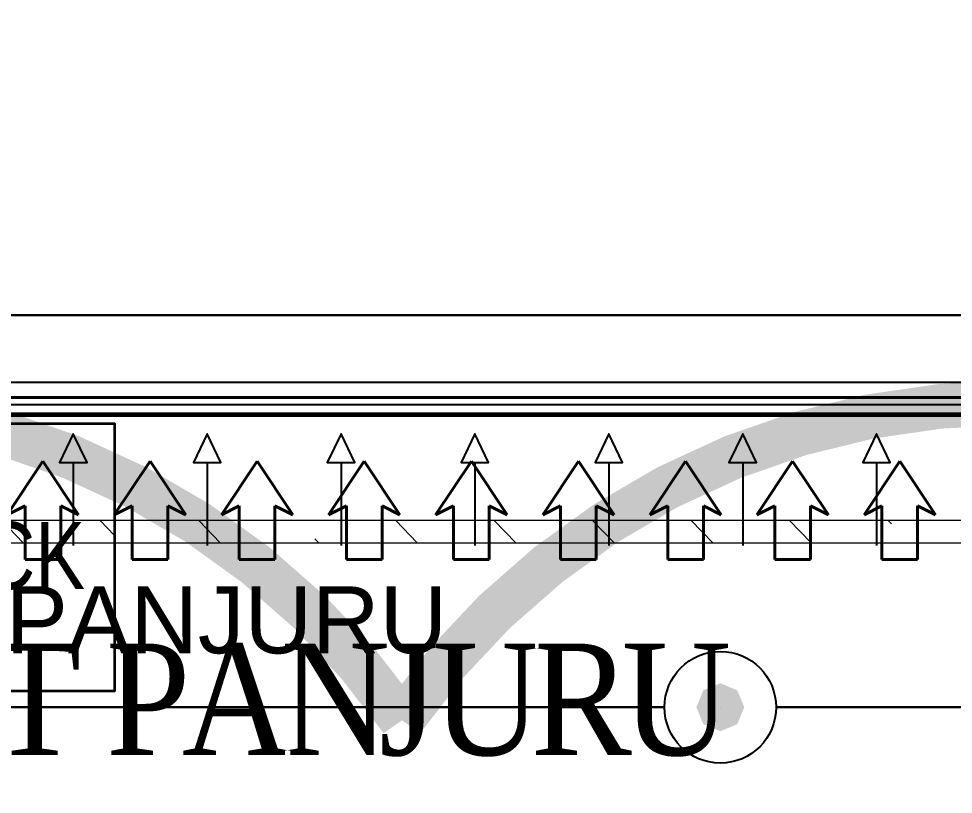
# Model space of a CAD drawing. Header units: millimetres. Extents: x -379292 to 1221486, y 92049 to 447512.
# Drawn here: x -155627 to -153533, y 206746 to 208483 of the extents above; entities that cross this region are included whole.
import ezdxf
from ezdxf.enums import TextEntityAlignment as Align

# ---------------------------------------------------------------- set-up
doc = ezdxf.new("R2010")
doc.units = ezdxf.units.MM
for name, color, linetype in [('-M-YNGN-SPR-YUK', 7, 'Continuous'), ('-M-YNGN-ZON4-SPR-', 7, 'Continuous'), ('05_LOUVER', 2, 'Continuous'), ('05_LOUVER TEXT', 2, 'Continuous'), ('05_WALL', 3, 'Continuous'), ('08_ARAÇ SAYIM', 140, 'Continuous'), ('AIRONN ZONLAMA', 4, 'Continuous')]:
    doc.layers.add(name, color=color, linetype=linetype)
for name, color, linetype, lineweight in [('-M-YNGN-ZON4', 3, 'SP', 30), ('0-KRCN-HVL-KANALUFLEME01', 3, 'Continuous', 40), ('0-KRCN-HVL-YAZI', 71, 'Continuous', 30), ('A-MENF-POZ', 137, 'Continuous', 0), ('E_CT_KIRMIZI', 1, 'Continuous', 9)]:
    doc.layers.add(name, color=color, linetype=linetype, lineweight=lineweight)
doc.styles.add('CIZGI', font='tahoma.ttf', dxfattribs={"width": 0.8, "oblique": 20})
doc.styles.add('ET8-TRF5-M-001...002-01$0$Standard', font='arial.ttf')
doc.styles.add('IKT-MD', font='romans.shx', dxfattribs={"width": 0.5, "height": 20})
doc.styles.add('SPR-NOT', font='romans.shx')
doc.styles.get("Standard").update_dxf_attribs({"font": 'segoeuil.ttf'})
doc.styles.add('YAZI', font='times.ttf')
doc.styles.add('YAZI-2.5', font='arial.ttf', dxfattribs={"height": 2.5})
doc.linetypes.add('SP', pattern='A,2,-0.1,["SP",CIZGI,S=0.14,R=0.2,X=0,Y=-0.07],-0.255', length=2.355)

# ---------------------------------------------------------------- blocks, each defined once
blk = doc.blocks.new('*U65')
at = {"color": 0}
blk.add_line((450, 5), (15, 5), dxfattribs=at)
for points in [[(450, 20), (450, 0), (15, 0), (15, 20)], [(465, 0), (0, 0), (0, -2), (465, -2)]]:
    blk.add_lwpolyline(points, close=True, dxfattribs=at)
for points in [[(64.99, -13), (61.92, -13), (65, -6.54), (68.08, -13), (65, -13), (65, -31.54)], [(94.99, -13), (91.92, -13), (95, -6.54), (98.08, -13), (95, -13), (95, -31.54)], [(124.99, -13), (121.92, -13), (125, -6.54), (128.08, -13), (125, -13), (125, -31.54)], [(154.99, -13), (151.92, -13), (155, -6.54), (158.08, -13), (155, -13), (155, -31.54)], [(184.99, -13), (181.92, -13), (185, -6.54), (188.08, -13), (185, -13), (185, -31.54)], [(214.99, -13), (211.92, -13), (215, -6.54), (218.08, -13), (215, -13), (215, -31.54)], [(244.99, -13), (241.92, -13), (245, -6.54), (248.08, -13), (245, -13), (245, -31.54)]]:
    blk.add_lwpolyline(points, dxfattribs=at)
at = {"layer": 'A-MENF-POZ', "style": 'IKT-MD', "width": 0.5}
blk.add_attdef('MDamper:GEN+YUK', text='', height=10, dxfattribs=at).set_placement((232.5, -55), align=Align.MIDDLE_CENTER)
blk = doc.blocks.new('OtoParkBodrumKatMimari')
at = {"layer": '05_WALL', "color": 8, "flags": 128}
for points in [[(88150, 107500), (88150, 106800), (93550, 106800), (93550, 116800), (88150, 116800), (88150, 116100)], [(88350, 107500), (88350, 107000), (93350, 107000), (93350, 113100)]]:
    blk.add_lwpolyline(points, dxfattribs=at)
at = {"layer": '05_LOUVER', "color": 8, "xscale": -10, "yscale": 10, "zscale": 10}
blk.add_blockref('*U65', (93300, 106800), dxfattribs=at)
at = {"layer": '05_LOUVER TEXT', "insert": (89778.6, 106392.7), "char_height": 150, "attachment_point": 1, "style": 'YAZI-2.5'}
blk.add_mtext_dynamic_manual_height_columns('EGZOST PANJURU', width=2269.714, gutter_width=12.5, heights=[0], dxfattribs=at)
blk = doc.blocks.new('SP-C-UP-12')
at = {"ltscale": 10}
blk.add_line((0, 0), (0, 0), dxfattribs=at)
at = {"color": 1, "linetype": 'Continuous'}
blk.add_circle((0, 0), 12.5, dxfattribs=at)
at = {"ltscale": 10}
for points in [[(-5.37, 0), (-3.8, 3.8), (-3.8, -3.8), (0, 5.37)], [(-3.8, -3.8), (0, 5.37), (0, -5.37), (3.8, 3.8)], [(0, -5.37), (3.8, 3.8), (3.8, -3.8), (5.37, 0)]]:
    blk.add_solid(points, dxfattribs=at)
at = {"layer": '-M-YNGN-SPR-YUK', "style": 'SPR-NOT', "width": 0.5, "flags": 9}
for tag, p in [('YUK', (0, 17.77)), ('CAP', (0, 14.42)), ('TIP', (0.2, 10.78))]:
    blk.add_attdef(tag, text='', height=2.5, dxfattribs=at).set_placement(p, align=Align.MIDDLE_CENTER)
blk = doc.blocks.new('A$C69E781E7')
at = {"layer": '-M-YNGN-ZON4', "ltscale": 500}
for p, q in [((-4713.4, -3776.08), (-4988.4, -3776.08)), ((-4453.4, -3776.08), (-4688.4, -3776.08))]:
    blk.add_line(p, q, dxfattribs=at)
at = {"layer": '-M-YNGN-ZON4-SPR-'}
blk.add_blockref('SP-C-UP-12', (-4700.9, -3776.08), dxfattribs=at)
blk = doc.blocks.new('*U769')
h = blk.add_hatch()
h.set_pattern_fill('ANSI33', color=0, scale=50, angle=1, style=0)
h.paths.add_polyline_path([(1969.2, 50), (8396.7, 50), (8396.7, 0), (1969.2, 0)])
at = {"color": 0}
blk.add_lwpolyline([(1969.2, 50), (8396.7, 50), (8396.7, 0), (1969.2, 0)], close=True, dxfattribs=at)
at = {"ltscale": 25, "flags": 1}
for tag, p in [('YUKSEKLIK', (-228.6, -148.7)), ('KALINLIK', (-228.6, -213.3))]:
    blk.add_attdef(tag, p, '', height=50, dxfattribs=at)
blk = doc.blocks.new('RACK')
at = {"layer": '08_ARAÇ SAYIM', "color": 60, "lineweight": 35}
blk.add_lwpolyline([(-30, 60), (30, 60), (30, 0), (-30, 0)], close=True, dxfattribs=at)
at = {"layer": '08_ARAÇ SAYIM', "color": 4, "style": 'ET8-TRF5-M-001...002-01$0$Standard', "width": 0.8}
blk.add_text('RACK', height=15, dxfattribs=at).set_placement((0.1, 22.9), align=Align.CENTER)
blk = doc.blocks.new('OK-2')
for p, q in [((5, 10), (-10, 0)), ((2.5, 5), (5, 10)), ((2.5, 5), (17.5, 5)), ((17.5, 5), (17.5, -5)), ((5, -10), (-10, 0)), ((2.5, -5), (5, -10)), ((2.5, -5), (17.5, -5))]:
    blk.add_line(p, q)

msp = doc.modelspace()

# ---------------------------------------------------------------- block references
at = {"color": 8}
msp.add_blockref('OtoParkBodrumKatMimari', (-246354.8, 100818.8), dxfattribs=at)

# ---------------------------------------------------------------- next in the draw order: linework, layer by layer
at = {"color": 30, "const_width": 100}
msp.add_lwpolyline([(-168427.8, 206911.4, -0.520567), (-165695.9, 206911.4, -0.520567), (-162964, 206911.4, -0.520567), (-160232.1, 206911.4, -0.520567), (-157500.2, 206911.4, -0.520567), (-154768.3, 206911.4, -0.520567), (-152036.4, 206911.4, -0.520567), (-149304.5, 206911.4, -0.520567), (-146572.7, 206911.4, -0.520567), (-143840.8, 206911.4, -0.520567), (-141108.9, 206911.4, -0.520567)], format="xyb", dxfattribs=at)
at = {"layer": '0-KRCN-HVL-KANALUFLEME01'}
msp.add_lwpolyline([(-153054.6, 207634.6), (-153054.6, 207594.6), (-157704.6, 207594.6), (-157704.6, 207634.6)], close=True, dxfattribs=at)
at = {"layer": 'AIRONN ZONLAMA', "color": 2, "ltscale": 25}
msp.add_lwpolyline([(-158004.6, 217434.6), (-153004.6, 217434.6), (-153004.6, 207634.6), (-158004.6, 207634.6), (-158004.6, 217434.6)], dxfattribs=at)

# ---------------------------------------------------------------- next in the draw order: block references
at = {"layer": '-M-YNGN-ZON4', "ltscale": 25, "xscale": 10, "yscale": 10, "zscale": 10}
msp.add_blockref('A$C69E781E7', (-107045.9, 244701.5), dxfattribs=at)
at = {"layer": '0-KRCN-HVL-KANALUFLEME01', "xscale": 7.99999132470941, "yscale": 7.99999132470941, "zscale": 7.99999132470941, "rotation": 270}
for p in [(-155572.8, 207411.8), (-155332.8, 207411.8), (-155092.8, 207411.8), (-154852.8, 207411.8), (-154612.8, 207411.8), (-154372.8, 207411.8), (-154132.8, 207411.8), (-153892.8, 207411.8), (-153652.8, 207411.8)]:
    msp.add_blockref('OK-2', p, dxfattribs=at)
at = {"layer": '08_ARAÇ SAYIM', "ltscale": 25, "xscale": 10, "yscale": 10, "zscale": 10}
msp.add_blockref('RACK', (-155712.2, 206976.6), dxfattribs=at)
at = {"layer": 'E_CT_KIRMIZI', "color": 1, "xscale": -1, "rotation": 180}
msp.add_blockref('*U769', (-160964, 207358.9), dxfattribs=at)

# ---------------------------------------------------------------- next in the draw order: texts
at = {"layer": '0-KRCN-HVL-YAZI', "ltscale": 25, "insert": (-159222.3, 207083.5), "char_height": 250, "width": 7709.438, "attachment_point": 1, "style": 'YAZI'}
msp.add_mtext('\\pxqc;{\\T0.9;\\W0.9;EGZOST PANJURU\\P}4,65 x 2,8 = 13,02 m²', dxfattribs=at)

doc.saveas('drawing.dxf')
